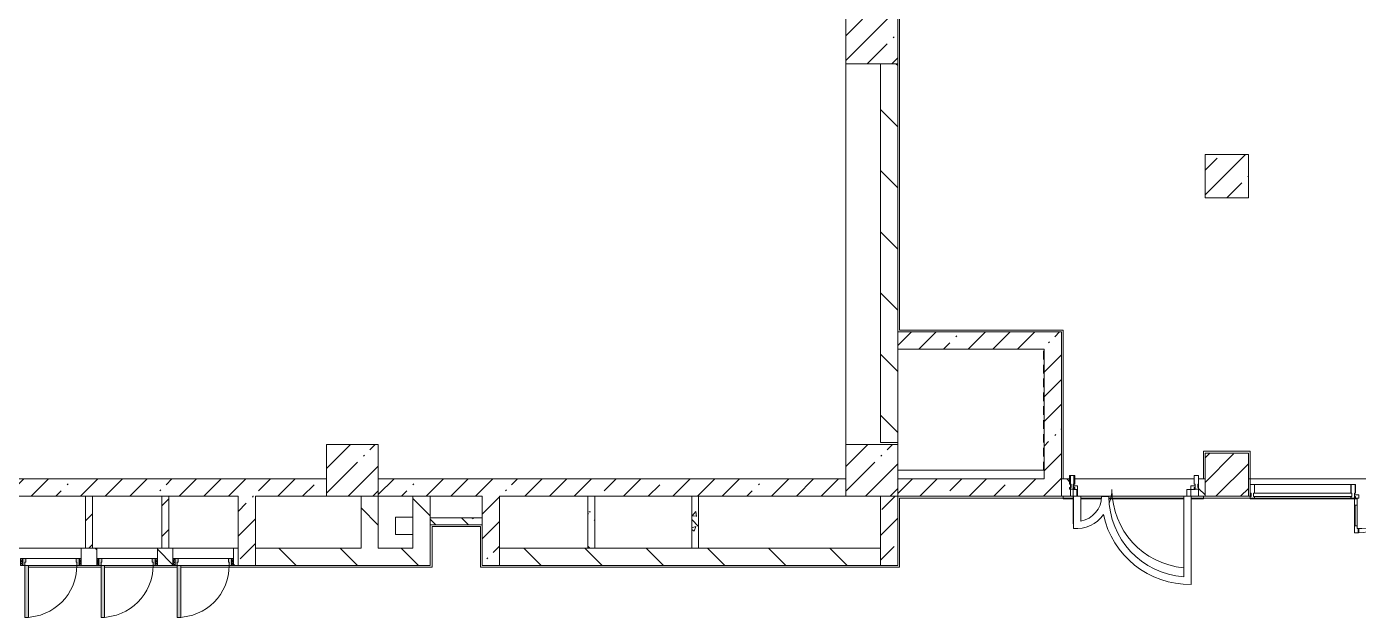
# Model space of a CAD drawing. Header units: millimetres. Extents: x 957 to 217451, y -8553 to 29000.
# Drawn here: x 147139 to 162521, y 10300 to 17129 of the extents above; entities that cross this region are included whole.
import ezdxf

# ---------------------------------------------------------------- set-up
doc = ezdxf.new("R2010")
doc.units = ezdxf.units.MM
doc.linetypes.add('200_ШТРИХ__ш1_п0_6_', pattern=[160, 100, -60])
for name, color, linetype, lineweight, true_color in [('A-DETL-GENF-5', 7, 'Continuous', 5, 0xaaaaaa), ('A-DOOR-3', 7, 'Continuous', 5, 0xaaaaaa), ('A-DOOR-4', 7, 'Continuous', 5, 0xe2e2e2), ('A-DOOR-FRAM-3', 7, 'Continuous', 5, 0xe2e2e2), ('A-DOOR-FRAM-4', 7, 'Continuous', 5, 0xaaaaaa), ('A-FLOR-2', 7, 'Continuous', 5, 0xaaaaaa), ('I-WALL-4', 7, 'Continuous', 5, 0x787878)]:
    doc.layers.add(name, color=color, linetype=linetype, lineweight=lineweight, true_color=true_color)
for name, color, linetype, lineweight in [('A-DETL-MBND-1', 7, '200_ШТРИХ__ш1_п0_6_', 9), ('A-GLAZ-CURT-2', 7, 'Continuous', 5), ('A-GLAZ-CWMG-2', 7, 'Continuous', 5), ('A-WALL', 7, 'Continuous', 9), ('I-WALL-2', 7, 'Continuous', 5), ('S-COLS-2', 7, 'Continuous', 5)]:
    doc.layers.add(name, color=color, linetype=linetype, lineweight=lineweight)
pattern_1 = [(135, (90440.9, 0), (-353.5534, -353.5534), [])]
pattern_2 = [(45, (90440.88, 0), (-285.1231, 285.1231), []), (45, (90726, 0), (-285.1231, 285.1231), [504.031, -100.806, 16.764, -84.042])]
pattern_3 = [(135, (90440.9, 0), (-377.1708, -377.1708), [533.4, -88.9, 17.78, -88.9]), (135, (90440.9, 376.94), (-377.1708, -377.1708), []), (50, (90440.9, 0), (637.6445, -55.7866), [66.675, -733.425]), (355, (90440.9, 0), (-123.3494, 668.699), [53.34, -586.74]), (100.451, (90494, -4.65), (514.299, 612.908), [56.665, -623.315]), (46.184, (90440.9, 177.8), (948.776, -147.15), [100.012, -1100.137]), (96.636, (90519.9, 165.5), (830.909, 865.997), [84.998, -934.973]), (351.184, (90440.9, 177.8), (830.918, 865.988), [80.01, -880.11]), (21, (90529.8, 133.35), (530.6506, -357.9283), [66.675, -733.425]), (326, (90529.8, 133.35), (216.308, 644.6585), [53.34, -586.74]), (71.451, (90574, 103.5), (746.9596, 286.7243), [56.665, -623.315]), (37.5, (90440.88, 0), (10.8105, 295.9426), [16.764, -562.864, 16.764, -578.866, -588.962]), (37.5, (90440.88, 0), (10.8105, 295.9426), [-1175.258, 16.764, -572.198]), (7.5, (90440.88, 0), (233.8692, 350.6318), [16.764, -322.834, 16.764, -549.529, -224.472]), (7.5, (90440.88, 0), (233.8692, 350.6318), [-905.891, 16.764, -207.708]), (327.5, (90242.63, 0), (474.5678, -20.0513), [16.764, -205.486, 16.764, -676.656, -920.115]), (327.5, (90242.63, 0), (474.5678, -20.0513), [-915.67, 16.764, -903.351]), (317.5, (90153.73, 0), (518.4522, 88.9934), [16.764, -272.161, 16.764, -443.738, -653.415]), (317.5, (90153.73, 0), (518.4522, 88.9934), [-749.427, 16.764, -636.651])]
pattern_4 = [(45, (90440.88, 0), (-176.7767, 176.7767), [])]
pattern_5 = [(135, (1951.41, 164.685), (-14.14214, -14.14214), []), (225, (1951.41, 164.685), (14.14214, -14.14214), [])]
pattern_6 = [(45, (-171.384, 164.685), (-14.1421, 14.1421), []), (135, (-171.384, 164.685), (-14.1421, -14.1421), [])]

# ---------------------------------------------------------------- blocks, each defined once
blk = doc.blocks.new('BSC_Колонна _Прямоугольная - 600х600-23205240-3_2_1_птичка')
at = {"layer": 'S-COLS-2'}
h = blk.add_hatch(dxfattribs=at)
h.set_pattern_fill('FP_55', color=256, style=0, pattern_type=2)
h.set_pattern_definition([(45, (-66460, -12000), (-285.1231, 285.1231), []), (45, (-66174.88, -12000), (-285.1231, 285.1231), [504.031, -100.806, 16.764, -84.042])])
h.paths.add_polyline_path([(300, -300), (300, 300), (-300, 300), (-300, -300), (-256, -300)])
for p, q in [((300, 300), (-300, 300)), ((-300, 300), (-300, -300)), ((300, -300), (300, 300)), ((-300, -300), (300, -300))]:
    blk.add_line(p, q, dxfattribs=at)
blk = doc.blocks.new('BSC_Колонна _Прямоугольная - 600х600-V176-3_2_1_птичка')
at = {"layer": 'S-COLS-2'}
h = blk.add_hatch(dxfattribs=at)
h.set_pattern_fill('FP_56', color=256, style=0, pattern_type=2)
h.set_pattern_definition([(45, (-66460, -17000), (-285.1231, 285.1231), []), (45, (-66174.88, -17000), (-285.1231, 285.1231), [504.031, -100.806, 16.764, -84.042])])
h.paths.add_polyline_path([(100, -300), (300, -300), (300, 300), (-300, 300), (-300, -300)])
for p, q in [((300, 300), (-300, 300)), ((-300, 300), (-300, -300)), ((300, -300), (300, 300)), ((-300, -300), (300, -300))]:
    blk.add_line(p, q, dxfattribs=at)
blk = doc.blocks.new('BSC_Колонна _Прямоугольная - 600х600-V184-3_2_1_птичка')
at = {"layer": 'S-COLS-2'}
h = blk.add_hatch(dxfattribs=at)
h.set_pattern_fill('FP_70', color=256, style=0, pattern_type=2)
h.set_pattern_definition([(45, (-60460, -12000), (-285.1231, 285.1231), []), (45, (-60174.88, -12000), (-285.1231, 285.1231), [504.031, -100.806, 16.764, -84.042])])
h.paths.add_polyline_path([(-300, -300), (300, -300), (300, 300), (-300, 300), (-300, -286)])
for p, q in [((300, 300), (-300, 300)), ((-300, 300), (-300, -300)), ((300, -300), (300, 300)), ((-300, -300), (300, -300))]:
    blk.add_line(p, q, dxfattribs=at)
blk = doc.blocks.new('BSC_Колонна _Прямоугольная - 500х500-V212-3_2_1_птичка')
at = {"layer": 'S-COLS-2'}
h = blk.add_hatch(dxfattribs=at)
h.set_pattern_fill('FP_88', color=256, style=0, pattern_type=2)
h.set_pattern_definition([(45, (-70560, -15400), (-285.1231, 285.1231), []), (45, (-70274.88, -15400), (-285.1231, 285.1231), [504.031, -100.806, 16.764, -84.042])])
h.paths.add_polyline_path([(-250, -250), (250, -250), (250, 250), (-250, 250), (-250, -103)])
for p, q in [((250, 250), (-250, 250)), ((-250, 250), (-250, -250)), ((250, -250), (250, 250)), ((-250, -250), (250, -250))]:
    blk.add_line(p, q, dxfattribs=at)
blk = doc.blocks.new('110_Дверь_СКБ_1Ст - д-18 700x2100h_Технический шкаф ЭОМ и СС-V248-3_2_1_птичка')
at = {"layer": 'A-DOOR-3'}
h = blk.add_hatch(dxfattribs=at)
h.set_pattern_fill('FP_28', color=256, style=0, pattern_type=2)
h.set_pattern_definition(pattern_5)
h.paths.add_polyline_path([(362, 100), (337, 100), (337, 20), (362, 20), (362, 45)])
at = {"layer": 'A-DOOR-4'}
h = blk.add_hatch(color=256, dxfattribs=at)
h.paths.add_polyline_path([(-292, 100), (-313, 100), (-313, 20), (-278, 20), (-278, 60), (-288, 60), (-288, 100)])
h.paths.add_polyline_path([(312, 100), (312, 60), (302, 60), (302, 20), (337, 20), (337, 100), (322, 100)])
at = {"layer": 'A-DOOR-FRAM-3'}
blk.add_hatch(color=256, dxfattribs=at).paths.add_polyline_path([(272, 700), (272, 100), (312, 100), (312, 700)])
at = {"layer": 'A-DOOR-FRAM-4'}
h = blk.add_hatch(dxfattribs=at)
h.set_pattern_fill('FP_29', color=256, style=0, pattern_type=2)
h.set_pattern_definition(pattern_6)
h.paths.add_polyline_path([(-338, 100), (-338, 20), (-313, 20), (-313, 100)])
at = {"layer": 'A-DOOR-3'}
for p, q in [((312, 700), (272, 700)), ((272, 700), (272, 100)), ((312, 100), (312, 700)), ((272, 100), (312, 100))]:
    blk.add_line(p, q, dxfattribs=at)
blk.add_arc((312, 100), 600, 90, 180, dxfattribs=at)
at = {"layer": 'A-DOOR-FRAM-4'}
for p, q in [((-313, 100), (-338, 100)), ((-338, 100), (-338, 20)), ((-338, 20), (-313, 20)), ((-288, 100), (-313, 100)), ((-313, 100), (-313, 20)), ((-313, 20), (-313, 100)), ((-313, 20), (-278, 20)), ((-288, 60), (-288, 100)), ((-288, 100), (272, 100)), ((-278, 60), (-288, 60)), ((-278, 20), (-278, 60)), ((302, 20), (-278, 20)), ((312, 60), (302, 60)), ((302, 60), (302, 20)), ((302, 20), (337, 20)), ((312, 100), (312, 60)), ((337, 100), (312, 100)), ((337, 20), (337, 100)), ((362, 100), (337, 100)), ((337, 100), (337, 20)), ((337, 20), (362, 20)), ((362, 20), (362, 100))]:
    blk.add_line(p, q, dxfattribs=at)
blk = doc.blocks.new('110_Дверь_СКБ_1Ст - д-18 700x2100h_Технический шкаф ЭОМ и СС-V249-3_2_1_птичка')
at = {"layer": 'A-DOOR-3'}
h = blk.add_hatch(dxfattribs=at)
h.set_pattern_fill('FP_28', color=256, style=0, pattern_type=2)
h.set_pattern_definition(pattern_5)
h.paths.add_polyline_path([(337, 100), (337, 20), (362, 20), (362, 100)])
at = {"layer": 'A-DOOR-4'}
h = blk.add_hatch(color=256, dxfattribs=at)
h.paths.add_polyline_path([(312, 100), (312, 60), (302, 60), (302, 20), (337, 20), (337, 100), (322, 100)])
h.paths.add_polyline_path([(-288, 100), (-313, 100), (-313, 20), (-278, 20), (-278, 60), (-288, 60)])
at = {"layer": 'A-DOOR-FRAM-3'}
blk.add_hatch(color=256, dxfattribs=at).paths.add_polyline_path([(272, 700), (272, 100), (312, 100), (312, 700)])
at = {"layer": 'A-DOOR-FRAM-4'}
h = blk.add_hatch(dxfattribs=at)
h.set_pattern_fill('FP_29', color=256, style=0, pattern_type=2)
h.set_pattern_definition(pattern_6)
h.paths.add_polyline_path([(-338, 100), (-338, 20), (-313, 20), (-313, 100)])
at = {"layer": 'A-DOOR-3'}
for p, q in [((312, 700), (272, 700)), ((272, 700), (272, 100)), ((312, 100), (312, 700)), ((272, 100), (312, 100))]:
    blk.add_line(p, q, dxfattribs=at)
blk.add_arc((312, 100), 600, 90, 180, dxfattribs=at)
at = {"layer": 'A-DOOR-FRAM-4'}
for p, q in [((-313, 100), (-338, 100)), ((-338, 100), (-338, 20)), ((-338, 20), (-313, 20)), ((-288, 100), (-313, 100)), ((-313, 100), (-313, 20)), ((-313, 20), (-313, 100)), ((-313, 20), (-278, 20)), ((-288, 60), (-288, 100)), ((-288, 100), (272, 100)), ((-278, 60), (-288, 60)), ((-278, 20), (-278, 60)), ((302, 20), (-278, 20)), ((312, 60), (302, 60)), ((302, 60), (302, 20)), ((302, 20), (337, 20)), ((312, 100), (312, 60)), ((337, 100), (312, 100)), ((337, 20), (337, 100)), ((362, 100), (337, 100)), ((337, 100), (337, 20)), ((337, 20), (362, 20)), ((362, 20), (362, 100))]:
    blk.add_line(p, q, dxfattribs=at)
blk = doc.blocks.new('Прямоугольный импост - Импост структурный с накладкой - 160мм Темный-33326475-3_2_1_птичка')
at = {"layer": 'A-GLAZ-CWMG-2'}
for p, q in [((-50, 40), (-50, 140)), ((-50, 140), (0, 140)), ((-40, 40), (-50, 40)), ((-50, -17), (-50, 0)), ((-50, 0), (-40, 0)), ((-40, 0), (-40, 40)), ((-10, 40), (-10, 0)), ((0, 40), (-10, 40)), ((-10, 0), (0, 0)), ((0, 140), (0, 40)), ((0, 0), (0, -17)), ((0, -17), (-50, -17))]:
    blk.add_line(p, q, dxfattribs=at)
blk = doc.blocks.new('Дверь_Витражная_остекление_ - ВВ-6 остекление-32274838-3_2_1_птичка')
at = {"layer": 'A-DETL-GENF-5'}
for p, q in [((705, 420), (705, 20)), ((705, 20), (705, 420)), ((-655, 100), (-655, 20)), ((-655, 100), (-655, 20)), ((-610, 20), (-655, 20)), ((-655, 20), (-610, 20)), ((-610, 100), (-610, 20)), ((-610, 20), (-610, 100)), ((660, 100), (660, 20)), ((660, 100), (660, 20))]:
    blk.add_line(p, q, dxfattribs=at)
at = {"layer": 'A-DOOR-3'}
for p, q in [((-655, 20), (-705, 20)), ((-705, 20), (-705, -20)), ((-655, 100), (-655, 20)), ((-655, -20), (-655, 20)), ((655, 100), (655, 20)), ((705, 20), (655, 20)), ((655, 20), (655, -20)), ((705, -20), (705, 20)), ((-705, -20), (-655, -20)), ((655, -20), (705, -20))]:
    blk.add_line(p, q, dxfattribs=at)
for centre, radius, start, end in [((-655, 20), 910, 360, 84.7731), ((655, 20), 400, 157.5, 180)]:
    blk.add_arc(centre, radius, start, end, dxfattribs=at)
blk = doc.blocks.new('Прямоугольный импост - Импост структурный с накладкой - 160мм Темный-33326241-3_2_1_птичка')
at = {"layer": 'A-GLAZ-CWMG-2'}
for p, q in [((-25, 40), (-25, 140)), ((-25, 140), (25, 140)), ((-15, 40), (-25, 40)), ((-25, -17), (-25, 0)), ((-25, 0), (-15, 0)), ((-15, 0), (-15, 40)), ((15, 40), (15, 0)), ((25, 40), (15, 40)), ((15, 0), (25, 0)), ((25, 140), (25, 40)), ((25, 0), (25, -17)), ((25, -17), (-25, -17))]:
    blk.add_line(p, q, dxfattribs=at)
blk = doc.blocks.new('Прямоугольный импост - Импост структурный с накладкой - 160мм Темный-33326242-3_2_1_птичка')
at = {"layer": 'A-GLAZ-CWMG-2'}
for p, q in [((0, 140), (-50, 140)), ((-50, 140), (-50, 40)), ((-50, 40), (-40, 40)), ((-40, 0), (-50, 0)), ((-50, 0), (-50, -17)), ((-40, 40), (-40, 0)), ((-10, 0), (-10, 40)), ((-10, 40), (0, 40)), ((0, 0), (-10, 0)), ((0, 40), (0, 140)), ((0, -17), (0, 0)), ((-50, -17), (0, -17))]:
    blk.add_line(p, q, dxfattribs=at)
blk = doc.blocks.new('Прямоугольный импост - Импост структурный с накладкой - 160мм Темный-33326237-3_2_1_птичка')
at = {"layer": 'A-GLAZ-CWMG-2'}
for p, q in [((-50, 40), (-50, 140)), ((-50, 140), (0, 140)), ((-40, 40), (-50, 40)), ((-50, -17), (-50, 0)), ((-50, 0), (-40, 0)), ((-40, 0), (-40, 40)), ((-10, 40), (-10, 0)), ((0, 40), (-10, 40)), ((-10, 0), (0, 0)), ((0, 140), (0, 40)), ((0, 0), (0, -17)), ((0, -17), (-50, -17))]:
    blk.add_line(p, q, dxfattribs=at)
blk = doc.blocks.new('Дверь_Витражная_остекление_ - В-18-32468702-3_2_1_птичка')
at = {"layer": 'A-DETL-GENF-5'}
for p, q in [((-673, 965), (-673, 20)), ((-673, 965), (-673, 20)), ((723, 420), (678, 420)), ((678, 420), (678, 370)), ((723, 420), (678, 420)), ((678, 420), (678, 370)), ((723, 340), (690, 340)), ((713, 340), (713, 100)), ((723, 420), (723, 20)), ((723, 20), (723, 420)), ((723, 100), (690, 100))]:
    blk.add_line(p, q, dxfattribs=at)
at = {"layer": 'A-DOOR-3'}
for p, q in [((-673, 965), (-673, 20)), ((673, 420), (673, 370)), ((-673, 20), (-723, 20)), ((-723, 20), (-723, -20)), ((-673, -20), (-673, 20)), ((723, 20), (673, 20)), ((673, 20), (673, -20)), ((723, -20), (723, 20)), ((-723, -20), (-673, -20)), ((673, -20), (723, -20))]:
    blk.add_line(p, q, dxfattribs=at)
for centre, radius, start, end in [((-673, 20), 945, 15.8542, 26.1731), ((673, 20), 400, 90, 148.5381), ((-673, 20), 945, 360, 14.4313), ((673, 20), 400, 177.0378, 180)]:
    blk.add_arc(centre, radius, start, end, dxfattribs=at)
blk = doc.blocks.new('Системная панель - Стекло - 40мм-V314-3_2_1_птичка')
at = {"layer": 'A-GLAZ-CURT-2'}
for p, q in [((567, 0), (-567, 0)), ((-567, 0), (-567, -40)), ((567, -40), (567, 0)), ((-567, -40), (567, -40))]:
    blk.add_line(p, q, dxfattribs=at)
blk = doc.blocks.new('Прямоугольный импост - Импост структурный с накладкой - 160мм Темный-33326239-3_2_1_птичка')
at = {"layer": 'A-GLAZ-CWMG-2'}
for p, q in [((-25, 40), (-25, 140)), ((-25, 140), (25, 140)), ((-15, 40), (-25, 40)), ((-25, -17), (-25, 0)), ((-25, 0), (-15, 0)), ((-15, 0), (-15, 40)), ((15, 40), (15, 0)), ((25, 40), (15, 40)), ((15, 0), (25, 0)), ((25, 140), (25, 40)), ((25, 0), (25, -17)), ((25, -17), (-25, -17))]:
    blk.add_line(p, q, dxfattribs=at)
blk = doc.blocks.new('Прямоугольный импост - Импост структурный с накладкой - 160мм Темный-32468813-3_2_1_птичка')
at = {"layer": 'A-GLAZ-CWMG-2'}
for p, q in [((70880, 11837), (71994, 11837)), ((70880, 11680), (71994, 11680))]:
    blk.add_line(p, q, dxfattribs=at)
blk = doc.blocks.new('Прямоугольный импост - Импост структурный с накладкой - 160мм Темный-V315-3_2_1_птичка')
at = {"layer": 'A-GLAZ-CWMG-2'}
for p, q in [((-25, 40), (-25, 140)), ((-25, 140), (25, 140)), ((-15, 40), (-25, 40)), ((-25, -17), (-25, 0)), ((-25, 0), (-15, 0)), ((-15, 0), (-15, 40)), ((15, 40), (15, 0)), ((25, 40), (15, 40)), ((15, 0), (25, 0)), ((25, 140), (25, 40)), ((25, 0), (25, -17)), ((25, -17), (-25, -17))]:
    blk.add_line(p, q, dxfattribs=at)

msp = doc.modelspace()

# ---------------------------------------------------------------- hatches: boundary and pattern name
at = {"layer": 'I-WALL-2'}
h = msp.add_hatch(dxfattribs=at)
h.set_pattern_fill('FP_61', color=256, style=0, pattern_type=2)
h.set_pattern_definition(pattern_1)
h.paths.add_polyline_path([(157159.8, 12320), (157200.9, 12320), (157200.9, 16700), (157000.9, 16700), (157000.9, 12320)])
h.paths.add_polyline_path([(157030.1, 17300), (157200.9, 17300), (157200.9, 26500), (157000.9, 26500), (157000.9, 17300)])
h = msp.add_hatch(dxfattribs=at)
h.set_pattern_fill('FP_57', color=256, style=0, pattern_type=2)
h.set_pattern_definition(pattern_2)
h.paths.add_polyline_path([(158496.2, 13400), (158890.9, 13400), (158890.9, 13600), (157200.9, 13600), (157200.9, 13400)])
h = msp.add_hatch(dxfattribs=at)
h.set_pattern_fill('FP_57', color=256, style=0, pattern_type=2)
h.set_pattern_definition(pattern_2)
h.paths.add_polyline_path([(159090.9, 11700), (159090.9, 13600), (158890.9, 13600), (158890.9, 11700), (158962.3, 11700)])
h = msp.add_hatch(dxfattribs=at)
h.set_pattern_fill('FP_57', color=256, style=0, pattern_type=2)
h.set_pattern_definition(pattern_2)
h.paths.add_polyline_path([(145940.9, 11700), (150600.9, 11700), (150600.9, 11900), (145200.9, 11900), (145200.9, 11700), (145400.9, 11700)])
h.paths.add_polyline_path([(151600.9, 11700), (156600.9, 11700), (156600.9, 11900), (151200.9, 11900), (151200.9, 11700)])
h = msp.add_hatch(dxfattribs=at)
h.set_pattern_fill('FP_57', color=256, style=0, pattern_type=2)
h.set_pattern_definition(pattern_2)
h.paths.add_polyline_path([(157200.9, 11700), (158890.9, 11700), (158890.9, 11900), (157200.9, 11900)])
h = msp.add_hatch(dxfattribs=at)
h.set_pattern_fill('FP_61', color=256, style=0, pattern_type=2)
h.set_pattern_definition(pattern_1)
h.paths.add_polyline_path([(160730.9, 11700), (160750.9, 11700), (160750.9, 11900), (160674.9, 11900), (160674.9, 11700)])
h.paths.add_polyline_path([(159110.9, 11700), (159194.9, 11700), (159194.9, 11900), (159090.9, 11900), (159090.9, 11700)])
h.paths.add_polyline_path([(161250.9, 11700), (161270.9, 11700), (161270.9, 11900), (161250.9, 11900), (161250.9, 11737)])
h.paths.add_polyline_path([(163980.9, 11700), (163980.9, 11900), (163960.9, 11900), (163960.9, 11700)])
h = msp.add_hatch(dxfattribs=at)
h.set_pattern_fill('FP_62', color=256, style=0, pattern_type=2)
h.set_pattern_definition(pattern_4)
h.paths.add_polyline_path([(147900.1, 11100), (147900.1, 11700), (147820.1, 11700), (147820.1, 11100)])
h = msp.add_hatch(dxfattribs=at)
h.set_pattern_fill('FP_62', color=256, style=0, pattern_type=2)
h.set_pattern_definition(pattern_4)
h.paths.add_polyline_path([(148708.1, 11100), (148780.1, 11100), (148780.1, 11700), (148700.1, 11700), (148700.1, 11100)])
h = msp.add_hatch(dxfattribs=at)
h.set_pattern_fill('FP_57', color=256, style=0, pattern_type=2)
h.set_pattern_definition(pattern_2)
h.paths.add_polyline_path([(149780.9, 10900), (149780.9, 11700), (149580.9, 11700), (149580.9, 10900)])
h = msp.add_hatch(dxfattribs=at)
h.set_pattern_fill('FP_61', color=256, style=0, pattern_type=2)
h.set_pattern_definition(pattern_1)
h.paths.add_polyline_path([(151200.9, 11100), (151200.9, 11700), (151000.9, 11700), (151000.9, 11100), (151038.6, 11100)])
h = msp.add_hatch(dxfattribs=at)
h.set_pattern_fill('FP_61', color=256, style=0, pattern_type=2)
h.set_pattern_definition(pattern_1)
h.paths.add_polyline_path([(151600.9, 10900), (151800.9, 10900), (151800.9, 11700), (151600.9, 11700), (151600.9, 11039)])
h = msp.add_hatch(dxfattribs=at)
h.set_pattern_fill('FP_57', color=256, style=0, pattern_type=2)
h.set_pattern_definition(pattern_2)
h.paths.add_polyline_path([(152400.9, 10900), (152600.9, 10900), (152600.9, 11700), (152400.9, 11700), (152400.9, 11100)])
h = msp.add_hatch(dxfattribs=at)
h.set_pattern_fill('FP_57', color=256, style=0, pattern_type=2)
h.set_pattern_definition(pattern_2)
h.paths.add_polyline_path([(157184, 10900), (157200.9, 10900), (157200.9, 11700), (157000.9, 11700), (157000.9, 10900)])
h = msp.add_hatch(dxfattribs=at)
h.set_pattern_fill('FP_61', color=256, style=0, pattern_type=2)
h.set_pattern_definition(pattern_1)
h.paths.add_polyline_path([(151600.9, 10900), (151600.9, 11100), (149780.9, 11100), (149780.9, 10900), (151038.6, 10900)])
h.paths.add_polyline_path([(143581, 10900), (145940.9, 10900), (145940.9, 11100), (142350.9, 11100), (142350.9, 10900)])
h.paths.add_polyline_path([(146140.9, 10900), (146188.7, 10900), (146188.7, 11100), (146140.9, 11100), (146140.9, 10980)])
h.paths.add_polyline_path([(146888.7, 10900), (147068.7, 10900), (147068.7, 11100), (146888.7, 11100), (146888.7, 10980)])
h.paths.add_polyline_path([(147768.7, 10900), (147948.7, 10900), (147948.7, 11100), (147768.7, 11100), (147768.7, 10980)])
h.paths.add_polyline_path([(149580.9, 10900), (149580.9, 11100), (149528.7, 11100), (149528.7, 10900)])
h.paths.add_polyline_path([(148648.7, 10900), (148828.7, 10900), (148828.7, 11100), (148648.7, 11100), (148648.7, 10980)])
h.paths.add_polyline_path([(142150.9, 10900), (142150.9, 11100), (135200.9, 11100), (135200.9, 10900), (141156.8, 10900)])
h = msp.add_hatch(dxfattribs=at)
h.set_pattern_fill('FP_61', color=256, style=0, pattern_type=2)
h.set_pattern_definition(pattern_1)
h.paths.add_polyline_path([(152903, 10900), (153200.9, 10900), (153200.9, 11100), (152600.9, 11100), (152600.9, 10900)])
h = msp.add_hatch(dxfattribs=at)
h.set_pattern_fill('FP_61', color=256, style=0, pattern_type=2)
h.set_pattern_definition(pattern_1)
h.paths.add_polyline_path([(157000.9, 10900), (157000.9, 11100), (153200.9, 11100), (153200.9, 10900), (156820.4, 10900)])
at = {"layer": 'I-WALL-4'}
h = msp.add_hatch(dxfattribs=at)
h.set_pattern_fill('FP_65', color=256, style=0, pattern_type=2)
h.set_pattern_definition(pattern_3)
h.paths.add_polyline_path([(153700.9, 11100), (153700.9, 11700), (153620.9, 11694.5), (153620.9, 11100)])
h = msp.add_hatch(dxfattribs=at)
h.set_pattern_fill('FP_65', color=256, style=0, pattern_type=2)
h.set_pattern_definition(pattern_3)
h.paths.add_polyline_path([(154820.9, 11100), (154900.9, 11100), (154900.9, 11700), (154820.9, 11700), (154820.9, 11221)])
h = msp.add_hatch(dxfattribs=at)
h.set_pattern_fill('FP_65', color=256, style=0, pattern_type=2)
h.set_pattern_definition(pattern_3)
h.paths.add_polyline_path([(152400.9, 11370), (152400.9, 11450), (151800.9, 11450), (151800.9, 11370), (152379.9, 11370)])
at = {"layer": 'S-COLS-2'}
h = msp.add_hatch(dxfattribs=at)
h.set_pattern_fill('FP_57', color=256, style=0, pattern_type=2)
h.set_pattern_definition(pattern_2)
h.paths.add_polyline_path([(161250.9, 11700), (161250.9, 12200), (160750.9, 12200), (160750.9, 11700)])

# ---------------------------------------------------------------- linework, layer by layer
at = {"layer": 'A-DETL-MBND-1'}
msp.add_line((158885.9, 12000), (158885.9, 13400), dxfattribs=at)
at = {"layer": 'A-FLOR-2'}
for p, q in [((157220.9, 26880), (157220.9, 13620)), ((156600.9, 16700), (156600.9, 12300)), ((157220.9, 13620), (159110.9, 13620)), ((159110.9, 13620), (159110.9, 11900)), ((157200.9, 12300), (157200.9, 12320)), ((160730.9, 11900), (160730.9, 12220)), ((160730.9, 12220), (161270.9, 12220)), ((161270.9, 12220), (161270.9, 11900)), ((158890.9, 12000), (157200.9, 12000)), ((159110.9, 11700), (159110.9, 11669)), ((159313.6, 11700), (159228.9, 11700)), ((159228.9, 11700), (159228.9, 11327.5)), ((159313.6, 11413.8), (159313.6, 11700)), ((159639.5, 11697.2), (159554.8, 11697.2)), ((160587.9, 11700), (160503.2, 11700)), ((160503.2, 11700), (160503.2, 10768.9)), ((160587.9, 10681.9), (160587.9, 11700)), ((160730.9, 11669), (160730.9, 11700)), ((159228.9, 11680), (157220.9, 11680)), ((157220.9, 11680), (157220.9, 10880)), ((159110.9, 11669), (159228.9, 11669)), ((159553.1, 11680), (159313.6, 11680)), ((159313.6, 11669), (159552, 11669)), ((160503.2, 11680), (159640.5, 11680)), ((159641.2, 11669), (160503.2, 11669)), ((161270.9, 11680), (160587.9, 11680)), ((160587.9, 11669), (160730.9, 11669)), ((161270.9, 11680), (161270.9, 11669)), ((161270.9, 11669), (162508.9, 11669)), ((162508.9, 11677), (162508.9, 11327.5)), ((151400.9, 11457), (151600.9, 11457)), ((151400.9, 11257), (151400.9, 11457)), ((151600.9, 11257), (151400.9, 11257)), ((152379.9, 11350), (151820.9, 11350)), ((151820.9, 11350), (151820.9, 10880)), ((152379.9, 10880), (152379.9, 11350)), ((147998.7, 10880), (147158.7, 10880)), ((148878.7, 10880), (148038.7, 10880)), ((151820.9, 10880), (148918.7, 10880)), ((157220.9, 10880), (152379.9, 10880))]:
    msp.add_line(p, q, dxfattribs=at)
for centre, radius, start, end in [((159267.8, 11697.2), 287, 279.17366, 0), ((160570.3, 11697.2), 930.7, 180, 265.86869), ((159267.8, 11697.2), 371.7, 263.98747, 326.07537), ((160570.3, 11697.2), 1015.4, 191.7891, 270.99569), ((162547.8, 11697.2), 371.7, 263.98747, 326.07537)]:
    msp.add_arc(centre, radius, start, end, dxfattribs=at)
at = {"layer": 'A-WALL'}
for p, q in [((159090.9, 11900), (159090.9, 11700)), ((147900.1, 11700), (147820.1, 11700)), ((148780.1, 11700), (148700.1, 11700)), ((151800.9, 11700), (151600.9, 11700)), ((153700.9, 11700), (153620.9, 11700)), ((154900.9, 11700), (154820.9, 11700)), ((151800.9, 11450), (151800.9, 11370)), ((152400.9, 11370), (152400.9, 11450)), ((147820.1, 11100), (147900.1, 11100)), ((148700.1, 11100), (148780.1, 11100)), ((149580.9, 10900), (149580.9, 11100)), ((149780.9, 10900), (149780.9, 11100)), ((152600.9, 10900), (152600.9, 11100)), ((153620.9, 11100), (153700.9, 11100)), ((154820.9, 11100), (154900.9, 11100)), ((157000.9, 11100), (157000.9, 10900))]:
    msp.add_line(p, q, dxfattribs=at)
at = {"layer": 'I-WALL-2'}
for p, q in [((157000.9, 16700), (157000.9, 12320)), ((157200.9, 12320), (157200.9, 16700)), ((159090.9, 13600), (157200.9, 13600)), ((159090.9, 11900), (159090.9, 13600)), ((157200.9, 13400), (158890.9, 13400)), ((158890.9, 13400), (158890.9, 11900)), ((157000.9, 12320), (157200.9, 12320)), ((150600.9, 11900), (145200.9, 11900)), ((156600.9, 11900), (151200.9, 11900)), ((158890.9, 11900), (157200.9, 11900)), ((159194.9, 11900), (159090.9, 11900)), ((159194.9, 11700), (159194.9, 11900)), ((159244.9, 11900), (160624.9, 11900)), ((160750.9, 11900), (160674.9, 11900)), ((160674.9, 11900), (160674.9, 11700)), ((160750.9, 11700), (160750.9, 11900)), ((161250.9, 11900), (161250.9, 11700)), ((161250.9, 11900), (163980.9, 11900)), ((161270.9, 11700), (161270.9, 11900)), ((147020.1, 11700), (147820.1, 11700)), ((147820.1, 11700), (147820.1, 11100)), ((147900.1, 11100), (147900.1, 11700)), ((147900.1, 11700), (148700.1, 11700)), ((148700.1, 11700), (148700.1, 11100)), ((148780.1, 11100), (148780.1, 11700)), ((148780.1, 11700), (149580.9, 11700)), ((149580.9, 11700), (149580.9, 11100)), ((149780.9, 11100), (149780.9, 11700)), ((149780.9, 11700), (150600.9, 11700)), ((151000.9, 11700), (151000.9, 11100)), ((151200.9, 11100), (151200.9, 11700)), ((151200.9, 11700), (151600.9, 11700)), ((151600.9, 11700), (151600.9, 11100)), ((151800.9, 11450), (151800.9, 11700)), ((151800.9, 11700), (152400.9, 11700)), ((152400.9, 11700), (152400.9, 11450)), ((152600.9, 11100), (152600.9, 11700)), ((152600.9, 11700), (153620.9, 11700)), ((153620.9, 11700), (153620.9, 11100)), ((153700.9, 11700), (154820.9, 11700)), ((153700.9, 11100), (153700.9, 11700)), ((154820.9, 11700), (154820.9, 11100)), ((154900.9, 11700), (156600.9, 11700)), ((154900.9, 11100), (154900.9, 11700)), ((157000.9, 11700), (157000.9, 11100)), ((157200.9, 10900), (157200.9, 11700)), ((157200.9, 11700), (159090.9, 11700)), ((159090.9, 11700), (159228.9, 11700)), ((160503.2, 11700), (159313.6, 11700)), ((160750.9, 11700), (160587.9, 11700)), ((161250.9, 11700), (161280.9, 11700)), ((152400.9, 11450), (151800.9, 11450)), ((151800.9, 11370), (152400.9, 11370)), ((151800.9, 10900), (151800.9, 11370)), ((152400.9, 11370), (152400.9, 10900)), ((147020.1, 11100), (147820.1, 11100)), ((147768.7, 11100), (147768.7, 10980)), ((147900.1, 11100), (148700.1, 11100)), ((147948.7, 10980), (147948.7, 11100)), ((148648.7, 11100), (148648.7, 10980)), ((148780.1, 11100), (149580.9, 11100)), ((148828.7, 10980), (148828.7, 11100)), ((149528.7, 11100), (149528.7, 10980)), ((151000.9, 11100), (149780.9, 11100)), ((151600.9, 11100), (151200.9, 11100)), ((153620.9, 11100), (152600.9, 11100)), ((154820.9, 11100), (153700.9, 11100)), ((157000.9, 11100), (154900.9, 11100)), ((147768.7, 10900), (147948.7, 10900)), ((148648.7, 10900), (148828.7, 10900)), ((149528.7, 10900), (151800.9, 10900)), ((152400.9, 10900), (157200.9, 10900))]:
    msp.add_line(p, q, dxfattribs=at)
at = {"layer": 'S-COLS-2'}
for p, q in [((161250.9, 12200), (160750.9, 12200)), ((160750.9, 12200), (160750.9, 11900)), ((161250.9, 11900), (161250.9, 12200)), ((160750.9, 11900), (160750.9, 11700)), ((161250.9, 11700), (161250.9, 11900)), ((160750.9, 11700), (161250.9, 11700))]:
    msp.add_line(p, q, dxfattribs=at)

# ---------------------------------------------------------------- block references
at = {"layer": 'A-DOOR-3', "rotation": 180}
for name, p in [('Дверь_Витражная_остекление_ - ВВ-6 остекление-32274838-3_2_1_птичка', (159929.9, 11800)), ('Дверь_Витражная_остекление_ - В-18-32468702-3_2_1_птичка', (163198.4, 11697)), ('110_Дверь_СКБ_1Ст - д-18 700x2100h_Технический шкаф ЭОМ и СС-V248-3_2_1_птичка', (147431.2, 11000)), ('110_Дверь_СКБ_1Ст - д-18 700x2100h_Технический шкаф ЭОМ и СС-V248-3_2_1_птичка', (148311.2, 11000)), ('110_Дверь_СКБ_1Ст - д-18 700x2100h_Технический шкаф ЭОМ и СС-V249-3_2_1_птичка', (149191.2, 11000))]:
    msp.add_blockref(name, p, dxfattribs=at)
at = {"layer": 'A-GLAZ-CURT-2', "rotation": 180}
msp.add_blockref('Системная панель - Стекло - 40мм-V314-3_2_1_птичка', (161877.9, 11697), dxfattribs=at)
at = {"layer": 'A-GLAZ-CWMG-2', "extrusion": (0, 0, -1)}
for name, p in [('Прямоугольный импост - Импост структурный с накладкой - 160мм Темный-33326241-3_2_1_птичка', (-159209.9, 11800)), ('Прямоугольный импост - Импост структурный с накладкой - 160мм Темный-33326475-3_2_1_птичка', (-159194.9, 11800)), ('Прямоугольный импост - Импост структурный с накладкой - 160мм Темный-33326237-3_2_1_птичка', (-161270.9, 11697)), ('Прямоугольный импост - Импост структурный с накладкой - 160мм Темный-33326239-3_2_1_птичка', (-162459.9, 11697)), ('Прямоугольный импост - Импост структурный с накладкой - 160мм Темный-V315-3_2_1_птичка', (-162460.9, 11697))]:
    msp.add_blockref(name, p, dxfattribs=at)
at = {"layer": 'A-GLAZ-CWMG-2'}
for name, p in [('Прямоугольный импост - Импост структурный с накладкой - 160мм Темный-33326242-3_2_1_птичка', (160674.9, 11800)), ('Прямоугольный импост - Импост структурный с накладкой - 160мм Темный-32468813-3_2_1_птичка', (90440.9, 0))]:
    msp.add_blockref(name, p, dxfattribs=at)
at = {"layer": 'S-COLS-2'}
for name, p in [('BSC_Колонна _Прямоугольная - 600х600-V176-3_2_1_птичка', (156900.9, 17000)), ('BSC_Колонна _Прямоугольная - 500х500-V212-3_2_1_птичка', (161000.9, 15400)), ('BSC_Колонна _Прямоугольная - 600х600-V184-3_2_1_птичка', (150900.9, 12000)), ('BSC_Колонна _Прямоугольная - 600х600-23205240-3_2_1_птичка', (156900.9, 12000))]:
    msp.add_blockref(name, p, dxfattribs=at)

doc.saveas('drawing.dxf')
